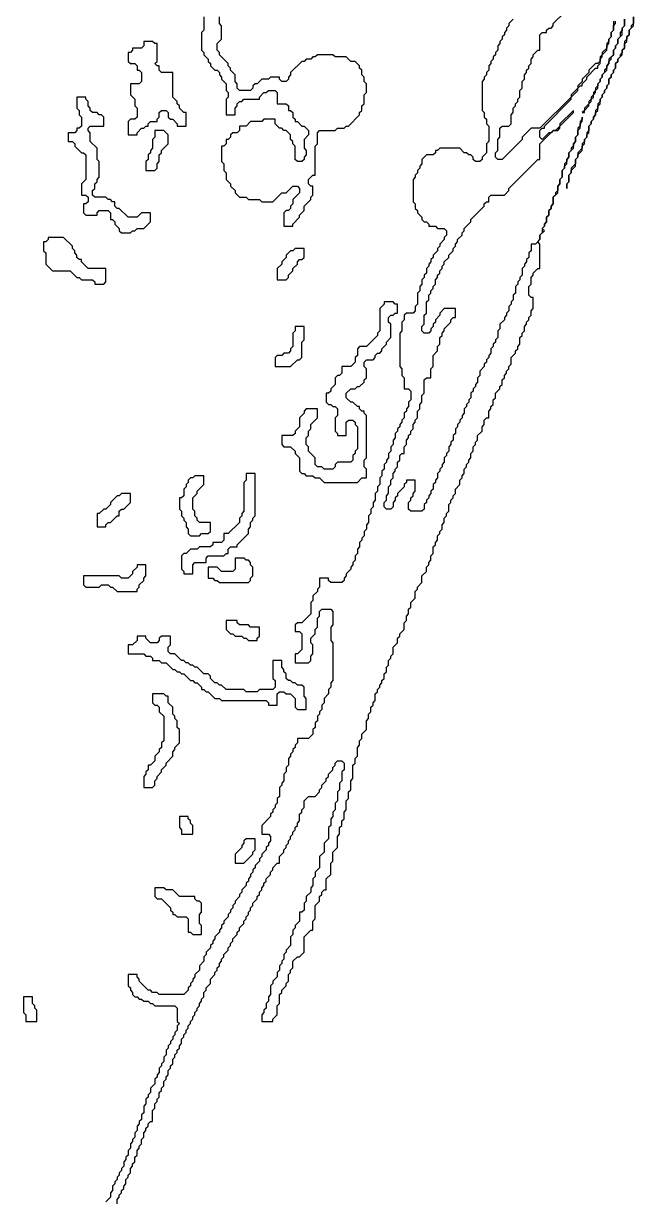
# Model space of a CAD drawing. Header units: metres. Extents: x 0 to 100, y 0 to 141.
# Drawn here: x 7.33 to 14.18, y 60.18 to 73.4 of the extents above; entities that cross this region are included whole.
import ezdxf

# ---------------------------------------------------------------- set-up
doc = ezdxf.new("R2010")
doc.units = ezdxf.units.M

msp = doc.modelspace()

# ---------------------------------------------------------------- linework, layer by layer
for points in [[(13.95, 73.425), (13.95, 73.325), (13.925, 73.3), (13.925, 73.25), (13.9, 73.225), (13.9, 73.2), (13.875, 73.175), (13.875, 73.125), (13.825, 73.075), (13.825, 73.05), (13.8, 73.025), (13.8, 72.975), (13.775, 72.95), (13.75, 72.95), (13.675, 72.875), (13.675, 72.85), (13.6, 72.775), (13.6, 72.75), (13.55, 72.7), (13.55, 72.675), (13.475, 72.6), (13.475, 72.575), (13.125, 72.225), (13.025, 72.225), (12.925, 72.125), (12.925, 72.1), (12.7, 71.875), (12.65, 71.875), (12.625, 71.9), (12.625, 71.95), (12.65, 71.975), (12.65, 72.1), (12.675, 72.125), (12.675, 72.225), (12.7, 72.25), (12.775, 72.25), (12.8, 72.275), (12.8, 72.375), (12.825, 72.4), (12.825, 72.45), (12.85, 72.475), (12.85, 72.5), (12.875, 72.525), (12.875, 72.55), (12.9, 72.575), (12.9, 72.65), (12.925, 72.675), (12.925, 72.75), (12.95, 72.775), (12.95, 72.825), (12.975, 72.85), (12.975, 72.875), (13, 72.9), (13, 72.925), (13.025, 72.95), (13.025, 73), (13.05, 73.025), (13.05, 73.05), (13.1, 73.1), (13.125, 73.1), (13.125, 73.275), (13.15, 73.3), (13.2, 73.3), (13.2, 73.325), (13.225, 73.35), (13.25, 73.35), (13.275, 73.375), (13.275, 73.4), (13.4, 73.525)], [(12.825, 73.45), (12.775, 73.4), (12.775, 73.375), (12.75, 73.35), (12.75, 73.325), (12.725, 73.3), (12.725, 73.275), (12.7, 73.25), (12.7, 73.225), (12.675, 73.2), (12.675, 73.175), (12.65, 73.15), (12.65, 73.1), (12.625, 73.075), (12.625, 73.05), (12.6, 73.025), (12.6, 73), (12.575, 72.975), (12.575, 72.95), (12.55, 72.925), (12.55, 72.875), (12.525, 72.85), (12.525, 72.825), (12.5, 72.8), (12.5, 72.775), (12.475, 72.75), (12.475, 72.425), (12.5, 72.4), (12.5, 72.35), (12.525, 72.325), (12.525, 72.275), (12.55, 72.25), (12.55, 72.075), (12.525, 72.05), (12.525, 71.95), (12.475, 71.9), (12.475, 71.875), (12.45, 71.85), (12.4, 71.85), (12.375, 71.875), (12.375, 71.9), (12.35, 71.925), (12.325, 71.925), (12.3, 71.95), (12.275, 71.95), (12.225, 72), (12, 72), (11.975, 71.975), (11.95, 71.975), (11.95, 71.95), (11.925, 71.925), (11.85, 71.925), (11.8, 71.875), (11.8, 71.825), (11.775, 71.8), (11.775, 71.775), (11.75, 71.75), (11.75, 71.725), (11.725, 71.7), (11.725, 71.675), (11.7, 71.65), (11.7, 71.4), (11.725, 71.375), (11.725, 71.325), (11.75, 71.3), (11.75, 71.275), (11.8, 71.225), (11.8, 71.2), (11.825, 71.175), (11.85, 71.175), (11.875, 71.15), (11.875, 71.125), (11.95, 71.125), (11.975, 71.1), (12.05, 71.1), (12.075, 71.075), (12.075, 71.025), (12.05, 71), (12.05, 70.975), (12, 70.925), (12, 70.9), (11.975, 70.875), (11.975, 70.85), (11.925, 70.8), (11.925, 70.775), (11.9, 70.75), (11.9, 70.725), (11.875, 70.7), (11.875, 70.675), (11.85, 70.65), (11.85, 70.6), (11.825, 70.575), (11.825, 70.55), (11.8, 70.525), (11.8, 70.475), (11.775, 70.45), (11.775, 70.4), (11.75, 70.375), (11.75, 70.25), (11.725, 70.225), (11.725, 70.175), (11.7, 70.15), (11.625, 70.15), (11.6, 70.125), (11.6, 70.075), (11.575, 70.05), (11.575, 69.95), (11.55, 69.925), (11.55, 69.55), (11.575, 69.525), (11.575, 69.45), (11.6, 69.425), (11.6, 69.3), (11.65, 69.3), (11.675, 69.275), (11.675, 69.175), (11.65, 69.15), (11.65, 69.1), (11.625, 69.075), (11.625, 69.05), (11.6, 69.025), (11.6, 68.975), (11.575, 68.95), (11.575, 68.925), (11.55, 68.9), (11.55, 68.875), (11.525, 68.85), (11.525, 68.825), (11.5, 68.8), (11.5, 68.75), (11.475, 68.725), (11.475, 68.675), (11.45, 68.65), (11.45, 68.6), (11.425, 68.575), (11.425, 68.525), (11.4, 68.5), (11.4, 68.475), (11.375, 68.45), (11.375, 68.4), (11.35, 68.375), (11.35, 68.325), (11.325, 68.3), (11.325, 68.225), (11.3, 68.2), (11.3, 68.15), (11.275, 68.125), (11.275, 68.05), (11.25, 68.025), (11.25, 67.975), (11.225, 67.95), (11.225, 67.9), (11.2, 67.875), (11.2, 67.8), (11.175, 67.775), (11.175, 67.725), (11.15, 67.7), (11.15, 67.65), (11.125, 67.625), (11.125, 67.6), (11.1, 67.575), (11.1, 67.525), (11.075, 67.5), (11.075, 67.45), (11.05, 67.425), (11.05, 67.375), (11.025, 67.35), (11.025, 67.325), (11, 67.3), (11, 67.275), (10.95, 67.225), (10.95, 67.2), (10.925, 67.175), (10.925, 67.15), (10.9, 67.125), (10.775, 67.125), (10.75, 67.15), (10.75, 67.175), (10.65, 67.175), (10.65, 67.075), (10.625, 67.05), (10.625, 67.025), (10.575, 66.975), (10.575, 66.925), (10.55, 66.9), (10.55, 66.775), (10.45, 66.675), (10.4, 66.675), (10.375, 66.65), (10.375, 66.575), (10.425, 66.575), (10.45, 66.55), (10.45, 66.375), (10.4, 66.325), (10.375, 66.325), (10.375, 66.225), (10.525, 66.225), (10.55, 66.25), (10.55, 66.3), (10.575, 66.325), (10.575, 66.425), (10.55, 66.45), (10.55, 66.5), (10.6, 66.55), (10.6, 66.6), (10.625, 66.625), (10.625, 66.725), (10.65, 66.75), (10.65, 66.8), (10.675, 66.825), (10.775, 66.825), (10.8, 66.8), (10.8, 66.65), (10.775, 66.625), (10.775, 66.475), (10.8, 66.45), (10.8, 66.025), (10.775, 66), (10.775, 65.95), (10.75, 65.925), (10.75, 65.875), (10.7, 65.825), (10.7, 65.775), (10.675, 65.75), (10.675, 65.7), (10.65, 65.675), (10.65, 65.65), (10.625, 65.625), (10.625, 65.575), (10.6, 65.55), (10.6, 65.5), (10.575, 65.475), (10.575, 65.425), (10.525, 65.375), (10.4, 65.375), (10.4, 65.325), (10.375, 65.3), (10.375, 65.275), (10.35, 65.25), (10.35, 65.225), (10.325, 65.2), (10.325, 65.175), (10.3, 65.15), (10.3, 65.075), (10.275, 65.05), (10.275, 65), (10.25, 64.975), (10.25, 64.9), (10.225, 64.875), (10.225, 64.85), (10.2, 64.825), (10.2, 64.725), (10.175, 64.7), (10.175, 64.65), (10.15, 64.625), (10.15, 64.6), (10.125, 64.575), (10.125, 64.55), (10.1, 64.525), (10.1, 64.5), (10, 64.4), (10, 64.3), (10.075, 64.3), (10.1, 64.275), (10.1, 64.225), (10.075, 64.2), (10.075, 64.175), (10.05, 64.15), (10.05, 64.125), (10, 64.075), (10, 64.05), (9.975, 64.025), (9.975, 64), (9.925, 63.95), (9.925, 63.925), (9.9, 63.9), (9.9, 63.875), (9.875, 63.85), (9.875, 63.825), (9.85, 63.8), (9.85, 63.775), (9.825, 63.75), (9.825, 63.725), (9.775, 63.675), (9.775, 63.65), (9.75, 63.625), (9.75, 63.6), (9.7, 63.55), (9.7, 63.525), (9.675, 63.5), (9.675, 63.475), (9.65, 63.45), (9.65, 63.425), (9.625, 63.4), (9.625, 63.375), (9.575, 63.325), (9.575, 63.3), (9.55, 63.275), (9.55, 63.25), (9.525, 63.225), (9.525, 63.2), (9.475, 63.15), (9.475, 63.125), (9.45, 63.1), (9.45, 63.075), (9.425, 63.05), (9.425, 63.025), (9.375, 62.975), (9.375, 62.95), (9.35, 62.925), (9.35, 62.875), (9.3, 62.825), (9.3, 62.775), (9.25, 62.725), (9.25, 62.7), (9.225, 62.675), (9.225, 62.65), (9.2, 62.625), (9.2, 62.6), (9.175, 62.575), (9.175, 62.55), (9.125, 62.5), (8.85, 62.5), (8.825, 62.525), (8.775, 62.525), (8.75, 62.55), (8.725, 62.55), (8.625, 62.65), (8.625, 62.675), (8.6, 62.7), (8.6, 62.725), (8.5, 62.725), (8.5, 62.6), (8.525, 62.575), (8.525, 62.55), (8.55, 62.525), (8.55, 62.5), (8.575, 62.475), (8.6, 62.475), (8.625, 62.45), (8.65, 62.45), (8.675, 62.425), (8.725, 62.425), (8.75, 62.4), (8.775, 62.4), (8.8, 62.375), (9.025, 62.375), (9.05, 62.35), (9.05, 62.2), (9.075, 62.175), (9.05, 62.15), (9.05, 62.1), (9.025, 62.075), (9.025, 62.05), (9, 62.025), (9, 62), (8.975, 61.975), (8.975, 61.95), (8.95, 61.925), (8.95, 61.9), (8.925, 61.875), (8.925, 61.825), (8.9, 61.8), (8.9, 61.75), (8.875, 61.725), (8.875, 61.7), (8.85, 61.675), (8.85, 61.625), (8.825, 61.6), (8.825, 61.575), (8.8, 61.55), (8.8, 61.5), (8.75, 61.45), (8.75, 61.4), (8.725, 61.375), (8.725, 61.35), (8.7, 61.325), (8.7, 61.275), (8.675, 61.25), (8.675, 61.175), (8.65, 61.15), (8.65, 61.1), (8.625, 61.075), (8.625, 61.05), (8.6, 61.025), (8.6, 60.975), (8.575, 60.95), (8.575, 60.9), (8.55, 60.875), (8.55, 60.85), (8.525, 60.825), (8.525, 60.775), (8.5, 60.75), (8.5, 60.7), (8.475, 60.675), (8.475, 60.65), (8.45, 60.625), (8.45, 60.575), (8.425, 60.55), (8.425, 60.525), (8.4, 60.5), (8.4, 60.475), (8.375, 60.45), (8.375, 60.425), (8.35, 60.4), (8.35, 60.375), (8.325, 60.35), (8.325, 60.3), (8.3, 60.275), (8.3, 60.225), (8.25, 60.175)], [(8.375, 60.15), (8.375, 60.2), (8.4, 60.225), (8.4, 60.25), (8.425, 60.275), (8.425, 60.3), (8.45, 60.325), (8.45, 60.35), (8.475, 60.375), (8.475, 60.425), (8.5, 60.45), (8.5, 60.475), (8.525, 60.5), (8.525, 60.55), (8.55, 60.575), (8.55, 60.6), (8.575, 60.625), (8.575, 60.675), (8.6, 60.7), (8.6, 60.75), (8.625, 60.775), (8.625, 60.8), (8.65, 60.825), (8.65, 60.875), (8.675, 60.9), (8.675, 60.95), (8.7, 60.975), (8.7, 61), (8.725, 61.025), (8.725, 61.05), (8.75, 61.075), (8.775, 61.075), (8.775, 61.2), (8.8, 61.225), (8.8, 61.275), (8.825, 61.3), (8.825, 61.325), (8.85, 61.35), (8.85, 61.4), (8.875, 61.425), (8.875, 61.45), (8.9, 61.475), (8.9, 61.525), (8.925, 61.55), (8.925, 61.575), (8.95, 61.6), (8.95, 61.65), (8.975, 61.675), (8.975, 61.7), (9, 61.725), (9, 61.775), (9.025, 61.8), (9.025, 61.825), (9.05, 61.85), (9.05, 61.875), (9.075, 61.9), (9.075, 61.925), (9.1, 61.95), (9.1, 62), (9.125, 62.025), (9.125, 62.05), (9.15, 62.075), (9.15, 62.1), (9.175, 62.125), (9.175, 62.15), (9.2, 62.175), (9.2, 62.2), (9.225, 62.225), (9.225, 62.25), (9.25, 62.275), (9.25, 62.3), (9.275, 62.325), (9.275, 62.35), (9.3, 62.375), (9.3, 62.4), (9.325, 62.425), (9.325, 62.45), (9.35, 62.475), (9.35, 62.525), (9.375, 62.55), (9.375, 62.575), (9.425, 62.625), (9.425, 62.675), (9.475, 62.725), (9.475, 62.75), (9.5, 62.775), (9.5, 62.8), (9.525, 62.825), (9.525, 62.85), (9.55, 62.875), (9.55, 62.9), (9.575, 62.925), (9.575, 62.95), (9.625, 63), (9.625, 63.025), (9.65, 63.05), (9.65, 63.075), (9.675, 63.1), (9.675, 63.125), (9.725, 63.175), (9.725, 63.2), (9.75, 63.225), (9.75, 63.25), (9.8, 63.3), (9.8, 63.325), (9.825, 63.35), (9.825, 63.375), (9.85, 63.4), (9.85, 63.425), (9.875, 63.45), (9.875, 63.475), (9.9, 63.5), (9.9, 63.525), (9.95, 63.575), (9.95, 63.6), (9.975, 63.625), (9.975, 63.65), (10, 63.675), (10, 63.7), (10.025, 63.725), (10.025, 63.75), (10.05, 63.775), (10.05, 63.8), (10.1, 63.85), (10.1, 63.875), (10.125, 63.9), (10.125, 63.925), (10.175, 63.975), (10.2, 63.975), (10.2, 64.05), (10.25, 64.1), (10.25, 64.125), (10.275, 64.15), (10.275, 64.175), (10.3, 64.2), (10.3, 64.225), (10.325, 64.25), (10.325, 64.275), (10.35, 64.3), (10.35, 64.325), (10.375, 64.35), (10.375, 64.375), (10.4, 64.4), (10.4, 64.425), (10.425, 64.45), (10.425, 64.525), (10.45, 64.55), (10.45, 64.575), (10.475, 64.6), (10.475, 64.675), (10.525, 64.725), (10.6, 64.725), (10.65, 64.775), (10.65, 64.8), (10.675, 64.825), (10.675, 64.85), (10.725, 64.9), (10.725, 64.925), (10.75, 64.95), (10.75, 64.975), (10.8, 65.025), (10.8, 65.05), (10.825, 65.075), (10.825, 65.1), (10.85, 65.125), (10.9, 65.125), (10.925, 65.1), (10.925, 65.025), (10.9, 65), (10.9, 64.9), (10.875, 64.875), (10.875, 64.8), (10.85, 64.775), (10.85, 64.675), (10.825, 64.65), (10.825, 64.575), (10.8, 64.55), (10.8, 64.5), (10.775, 64.475), (10.775, 64.4), (10.75, 64.375), (10.75, 64.25), (10.7, 64.2), (10.7, 64.1), (10.65, 64.05), (10.65, 63.925), (10.6, 63.875), (10.6, 63.825), (10.575, 63.8), (10.575, 63.725), (10.55, 63.7), (10.55, 63.65), (10.5, 63.6), (10.5, 63.55), (10.475, 63.525), (10.475, 63.45), (10.45, 63.425), (10.425, 63.425), (10.425, 63.325), (10.375, 63.275), (10.375, 63.25), (10.35, 63.225), (10.35, 63.175), (10.325, 63.15), (10.325, 63.05), (10.275, 63), (10.275, 62.975), (10.25, 62.95), (10.25, 62.9), (10.225, 62.875), (10.225, 62.85), (10.2, 62.825), (10.2, 62.775), (10.175, 62.75), (10.175, 62.7), (10.125, 62.65), (10.125, 62.625), (10.1, 62.6), (10.1, 62.5), (10.075, 62.475), (10.075, 62.425), (10.05, 62.4), (10.05, 62.35), (10.025, 62.325), (10.025, 62.3), (10, 62.275), (10, 62.2), (10.125, 62.2), (10.125, 62.225), (10.175, 62.275), (10.175, 62.375), (10.2, 62.4), (10.2, 62.5), (10.225, 62.525), (10.225, 62.55), (10.275, 62.6), (10.275, 62.625), (10.3, 62.65), (10.3, 62.725), (10.325, 62.75), (10.325, 62.775), (10.35, 62.8), (10.35, 62.875), (10.4, 62.925), (10.425, 62.925), (10.475, 62.975), (10.475, 63.15), (10.55, 63.225), (10.575, 63.225), (10.575, 63.325), (10.6, 63.35), (10.6, 63.5), (10.65, 63.55), (10.65, 63.6), (10.675, 63.625), (10.675, 63.65), (10.7, 63.675), (10.725, 63.675), (10.725, 63.8), (10.775, 63.85), (10.775, 63.975), (10.8, 64), (10.8, 64.1), (10.85, 64.15), (10.85, 64.275), (10.875, 64.3), (10.875, 64.375), (10.9, 64.4), (10.9, 64.45), (10.925, 64.475), (10.925, 64.55), (10.95, 64.575), (10.95, 64.675), (10.975, 64.7), (10.975, 64.775), (11, 64.8), (11, 64.9), (11.025, 64.925), (11.025, 65.075), (11.05, 65.1), (11.05, 65.15), (11.075, 65.175), (11.075, 65.275), (11.1, 65.3), (11.1, 65.35), (11.125, 65.375), (11.125, 65.425), (11.175, 65.475), (11.175, 65.575), (11.2, 65.6), (11.2, 65.65), (11.225, 65.675), (11.225, 65.725), (11.25, 65.75), (11.25, 65.775), (11.275, 65.8), (11.275, 65.875), (11.3, 65.9), (11.3, 65.925), (11.325, 65.95), (11.325, 65.975), (11.35, 66), (11.35, 66.025), (11.375, 66.05), (11.375, 66.1), (11.4, 66.125), (11.4, 66.175), (11.425, 66.2), (11.425, 66.25), (11.45, 66.275), (11.45, 66.3), (11.475, 66.325), (11.475, 66.4), (11.525, 66.45), (11.525, 66.5), (11.55, 66.525), (11.55, 66.55), (11.6, 66.6), (11.6, 66.675), (11.625, 66.7), (11.625, 66.75), (11.65, 66.775), (11.65, 66.825), (11.675, 66.85), (11.675, 66.9), (11.725, 66.95), (11.725, 67.025), (11.75, 67.05), (11.75, 67.075), (11.8, 67.125), (11.8, 67.2), (11.85, 67.25), (11.85, 67.3), (11.875, 67.325), (11.875, 67.35), (11.9, 67.375), (11.9, 67.425), (11.925, 67.45), (11.925, 67.525), (11.95, 67.55), (11.95, 67.575), (11.975, 67.6), (11.975, 67.65), (12, 67.675), (12, 67.7), (12.025, 67.725), (12.025, 67.775), (12.05, 67.8), (12.05, 67.85), (12.075, 67.875), (12.075, 67.9), (12.1, 67.925), (12.1, 68), (12.125, 68.025), (12.125, 68.05), (12.15, 68.075), (12.15, 68.1), (12.175, 68.125), (12.175, 68.175), (12.225, 68.225), (12.225, 68.275), (12.25, 68.3), (12.25, 68.325), (12.275, 68.35), (12.275, 68.4), (12.3, 68.425), (12.3, 68.45), (12.325, 68.475), (12.325, 68.5), (12.35, 68.525), (12.35, 68.575), (12.375, 68.6), (12.375, 68.65), (12.4, 68.675), (12.4, 68.7), (12.425, 68.725), (12.425, 68.775), (12.475, 68.825), (12.475, 68.875), (12.5, 68.9), (12.5, 68.95), (12.525, 68.975), (12.55, 68.975), (12.55, 69.05), (12.575, 69.075), (12.575, 69.1), (12.6, 69.125), (12.6, 69.175), (12.625, 69.2), (12.625, 69.25), (12.675, 69.3), (12.675, 69.325), (12.7, 69.35), (12.7, 69.4), (12.725, 69.425), (12.725, 69.45), (12.75, 69.475), (12.75, 69.5), (12.775, 69.525), (12.775, 69.55), (12.8, 69.575), (12.8, 69.65), (12.85, 69.7), (12.85, 69.725), (12.875, 69.75), (12.875, 69.775), (12.9, 69.8), (12.9, 69.875), (12.925, 69.9), (12.925, 69.925), (12.95, 69.95), (12.95, 70), (12.975, 70.025), (12.975, 70.05), (13, 70.075), (13, 70.1), (13.025, 70.125), (13.025, 70.175), (13.05, 70.2), (13.05, 70.325), (13.025, 70.325), (13, 70.35), (13, 70.45), (13.025, 70.475), (13.025, 70.55), (13.05, 70.575), (13.05, 70.6), (13.1, 70.65), (13.125, 70.65), (13.125, 70.925), (13.1, 70.95), (13.125, 70.975), (13.125, 71.025), (13.175, 71.075), (13.15, 71.1), (13.175, 71.125), (13.175, 71.15), (13.2, 71.175), (13.2, 71.225), (13.225, 71.25), (13.225, 71.3), (13.25, 71.325), (13.25, 71.35), (13.275, 71.375), (13.275, 71.45), (13.325, 71.5), (13.325, 71.575), (13.35, 71.6), (13.35, 71.65), (13.375, 71.675), (13.375, 71.75), (13.4, 71.775), (13.4, 71.8), (13.425, 71.825), (13.425, 71.875), (13.45, 71.9), (13.45, 71.95), (13.5, 72), (13.5, 72.05), (13.525, 72.075), (13.525, 72.125), (13.55, 72.15), (13.55, 72.2), (13.575, 72.225), (13.575, 72.275), (13.6, 72.3), (13.6, 72.35), (13.6, 72.325), (13.575, 72.3), (13.575, 72.25), (13.55, 72.225), (13.55, 72.15), (13.525, 72.125), (13.525, 72.075), (13.5, 72.05), (13.5, 72.025), (13.475, 72), (13.475, 71.975), (13.45, 71.95), (13.45, 71.9), (13.425, 71.875), (13.425, 71.85), (13.4, 71.825), (13.4, 71.775), (13.375, 71.75), (13.375, 71.675), (13.35, 71.65), (13.35, 71.6), (13.325, 71.575), (13.325, 71.525), (13.3, 71.5), (13.3, 71.475), (13.275, 71.45), (13.275, 71.375), (13.25, 71.35), (13.25, 71.325), (13.225, 71.3), (13.225, 71.25), (13.2, 71.225), (13.2, 71.175), (13.175, 71.15), (13.175, 71.125), (13.15, 71.1), (13.15, 71.05), (13.125, 71.025), (13.125, 70.975), (13.075, 70.925), (13.025, 70.925), (13.025, 70.85), (13, 70.825), (13, 70.775), (12.975, 70.75), (12.975, 70.725), (12.95, 70.7), (12.95, 70.675), (12.925, 70.65), (12.925, 70.575), (12.9, 70.55), (12.9, 70.525), (12.875, 70.5), (12.875, 70.475), (12.85, 70.45), (12.85, 70.375), (12.825, 70.35), (12.825, 70.3), (12.8, 70.275), (12.8, 70.25), (12.775, 70.225), (12.775, 70.175), (12.75, 70.15), (12.75, 70.125), (12.725, 70.1), (12.725, 70.075), (12.675, 70.025), (12.675, 69.975), (12.65, 69.95), (12.65, 69.875), (12.625, 69.85), (12.625, 69.825), (12.6, 69.8), (12.6, 69.775), (12.575, 69.75), (12.575, 69.7), (12.55, 69.675), (12.55, 69.65), (12.525, 69.625), (12.525, 69.6), (12.5, 69.575), (12.5, 69.55), (12.45, 69.5), (12.45, 69.45), (12.425, 69.425), (12.425, 69.375), (12.4, 69.35), (12.4, 69.325), (12.375, 69.3), (12.375, 69.275), (12.35, 69.25), (12.35, 69.2), (12.325, 69.175), (12.325, 69.15), (12.3, 69.125), (12.3, 69.1), (12.275, 69.075), (12.275, 69.025), (12.25, 69), (12.25, 68.975), (12.225, 68.95), (12.225, 68.925), (12.2, 68.9), (12.2, 68.875), (12.175, 68.85), (12.175, 68.8), (12.15, 68.775), (12.15, 68.725), (12.125, 68.7), (12.125, 68.675), (12.1, 68.65), (12.1, 68.6), (12.075, 68.575), (12.075, 68.55), (12.05, 68.525), (12.05, 68.475), (12.025, 68.45), (12.025, 68.425), (12, 68.4), (12, 68.375), (11.975, 68.35), (11.975, 68.3), (11.95, 68.275), (11.95, 68.25), (11.925, 68.225), (11.925, 68.175), (11.9, 68.15), (11.9, 68.125), (11.875, 68.1), (11.875, 68.075), (11.85, 68.05), (11.85, 68.025), (11.825, 68), (11.825, 67.95), (11.8, 67.925), (11.675, 67.925), (11.65, 67.95), (11.65, 68.025), (11.675, 68.05), (11.675, 68.075), (11.7, 68.1), (11.7, 68.125), (11.725, 68.15), (11.725, 68.275), (11.625, 68.275), (11.625, 68.25), (11.6, 68.225), (11.6, 68.2), (11.525, 68.125), (11.525, 68.1), (11.5, 68.075), (11.5, 68.05), (11.475, 68.025), (11.475, 67.975), (11.45, 67.95), (11.4, 67.95), (11.375, 67.975), (11.375, 68.025), (11.4, 68.05), (11.4, 68.1), (11.425, 68.125), (11.425, 68.2), (11.45, 68.225), (11.45, 68.275), (11.475, 68.3), (11.475, 68.35), (11.5, 68.375), (11.5, 68.4), (11.525, 68.425), (11.525, 68.475), (11.55, 68.5), (11.55, 68.55), (11.575, 68.575), (11.6, 68.575), (11.6, 68.65), (11.625, 68.675), (11.625, 68.725), (11.65, 68.75), (11.65, 68.775), (11.675, 68.8), (11.675, 68.825), (11.7, 68.85), (11.7, 68.9), (11.725, 68.925), (11.725, 68.95), (11.75, 68.975), (11.75, 69.05), (11.775, 69.075), (11.775, 69.125), (11.8, 69.15), (11.8, 69.225), (11.825, 69.25), (11.825, 69.4), (11.85, 69.425), (11.9, 69.425), (11.9, 69.525), (11.925, 69.55), (11.925, 69.675), (11.975, 69.725), (11.975, 69.775), (12, 69.8), (12, 69.875), (12.025, 69.9), (12.025, 69.925), (12.05, 69.95), (12.05, 69.975), (12.125, 70.05), (12.125, 70.075), (12.15, 70.1), (12.175, 70.1), (12.175, 70.2), (12.05, 70.2), (12, 70.15), (12, 70.125), (11.95, 70.075), (11.95, 70.05), (11.925, 70.025), (11.925, 70), (11.9, 69.975), (11.9, 69.95), (11.875, 69.925), (11.825, 69.925), (11.8, 69.95), (11.8, 70), (11.825, 70.025), (11.825, 70.125), (11.85, 70.15), (11.85, 70.275), (11.875, 70.3), (11.875, 70.35), (11.9, 70.375), (11.9, 70.4), (11.925, 70.425), (11.925, 70.45), (11.95, 70.475), (11.95, 70.525), (11.975, 70.55), (11.975, 70.575), (12, 70.6), (12, 70.625), (12.025, 70.65), (12.025, 70.675), (12.05, 70.7), (12.05, 70.725), (12.1, 70.775), (12.1, 70.8), (12.15, 70.85), (12.15, 70.875), (12.175, 70.9), (12.175, 70.925), (12.2, 70.95), (12.2, 70.975), (12.25, 71.025), (12.25, 71.05), (12.275, 71.075), (12.275, 71.1), (12.35, 71.175), (12.35, 71.2), (12.5, 71.35), (12.5, 71.375), (12.525, 71.4), (12.55, 71.4), (12.55, 71.45), (12.575, 71.475), (12.725, 71.475), (12.775, 71.525), (12.775, 71.55), (13.1, 71.875), (13.125, 71.875), (13.125, 72.05), (13.275, 72.2), (13.325, 72.2), (13.35, 72.225), (13.35, 72.25), (13.5, 72.4), (13.5, 72.425), (13.35, 72.275), (13.35, 72.25), (13.3, 72.2), (13.275, 72.2), (13.25, 72.175), (13.225, 72.175), (13.15, 72.1), (13.125, 72.125), (13.125, 72.2), (13.15, 72.225), (13.175, 72.225), (13.175, 72.25), (13.475, 72.55), (13.475, 72.575), (13.55, 72.65), (13.55, 72.675), (13.575, 72.7), (13.6, 72.7), (13.6, 72.725), (13.65, 72.775), (13.65, 72.8), (13.75, 72.9), (13.775, 72.9), (13.775, 72.925), (13.8, 72.95), (13.8, 73), (13.825, 73.025), (13.825, 73.05), (13.875, 73.1), (13.875, 73.15), (13.9, 73.175), (13.9, 73.225), (13.925, 73.25), (13.925, 73.3), (13.95, 73.325), (13.95, 73.375), (13.975, 73.4), (13.975, 73.425)], [(9.35, 73.475), (9.35, 73.325), (9.325, 73.3), (9.325, 73.1), (9.35, 73.075), (9.35, 73.05), (9.4, 73), (9.4, 72.975), (9.425, 72.95), (9.425, 72.925), (9.475, 72.875), (9.5, 72.875), (9.525, 72.85), (9.525, 72.825), (9.55, 72.8), (9.55, 72.775), (9.6, 72.725), (9.6, 72.65), (9.625, 72.625), (9.625, 72.575), (9.6, 72.55), (9.6, 72.375), (9.7, 72.375), (9.7, 72.45), (9.725, 72.475), (9.725, 72.5), (9.75, 72.525), (9.775, 72.525), (9.8, 72.55), (9.975, 72.55), (9.975, 72.575), (10.025, 72.625), (10.05, 72.625), (10.075, 72.65), (10.15, 72.65), (10.175, 72.625), (10.175, 72.5), (10.275, 72.5), (10.3, 72.475), (10.3, 72.425), (10.325, 72.425), (10.35, 72.4), (10.35, 72.35), (10.375, 72.325), (10.375, 72.3), (10.4, 72.3), (10.45, 72.25), (10.475, 72.25), (10.525, 72.2), (10.525, 72.15), (10.475, 72.1), (10.475, 72), (10.5, 71.975), (10.5, 71.925), (10.475, 71.9), (10.475, 71.875), (10.45, 71.85), (10.4, 71.85), (10.375, 71.875), (10.375, 72.025), (10.35, 72.05), (10.35, 72.075), (10.325, 72.1), (10.325, 72.15), (10.275, 72.2), (10.25, 72.2), (10.225, 72.225), (10.2, 72.225), (10.15, 72.275), (10.15, 72.325), (10.025, 72.325), (10, 72.3), (9.875, 72.3), (9.825, 72.25), (9.75, 72.25), (9.75, 72.2), (9.725, 72.175), (9.675, 72.175), (9.65, 72.15), (9.65, 72.125), (9.625, 72.1), (9.6, 72.1), (9.6, 72.05), (9.575, 72.025), (9.55, 72.025), (9.55, 71.85), (9.575, 71.825), (9.575, 71.75), (9.6, 71.725), (9.6, 71.65), (9.65, 71.6), (9.65, 71.575), (9.7, 71.525), (9.7, 71.5), (9.75, 71.45), (9.825, 71.45), (9.85, 71.425), (9.975, 71.425), (10, 71.4), (10.125, 71.4), (10.225, 71.5), (10.275, 71.5), (10.35, 71.575), (10.4, 71.575), (10.425, 71.55), (10.425, 71.5), (10.35, 71.425), (10.35, 71.375), (10.325, 71.35), (10.325, 71.325), (10.3, 71.3), (10.275, 71.3), (10.25, 71.275), (10.25, 71.125), (10.35, 71.125), (10.35, 71.15), (10.425, 71.225), (10.425, 71.25), (10.475, 71.3), (10.475, 71.35), (10.55, 71.425), (10.55, 71.45), (10.575, 71.475), (10.575, 71.575), (10.55, 71.575), (10.525, 71.6), (10.525, 71.65), (10.575, 71.7), (10.6, 71.7), (10.6, 72.025), (10.625, 72.05), (10.625, 72.175), (10.65, 72.2), (10.825, 72.2), (10.85, 72.225), (10.925, 72.225), (10.95, 72.25), (10.975, 72.25), (11.1, 72.375), (11.1, 72.4), (11.125, 72.425), (11.125, 72.475), (11.15, 72.5), (11.15, 72.6), (11.175, 72.625), (11.175, 72.725), (11.15, 72.75), (11.15, 72.8), (11.125, 72.825), (11.125, 72.875), (11.1, 72.9), (11.1, 72.925), (11.05, 72.975), (11, 72.975), (10.95, 73.025), (10.825, 73.025), (10.8, 73.05), (10.625, 73.05), (10.6, 73.025), (10.575, 73.025), (10.55, 73), (10.5, 73), (10.475, 72.975), (10.45, 72.975), (10.325, 72.85), (10.325, 72.825), (10.3, 72.8), (10.3, 72.775), (10.275, 72.75), (10.225, 72.75), (10.2, 72.775), (10.2, 72.8), (10.1, 72.8), (10.075, 72.775), (10, 72.775), (9.95, 72.725), (9.925, 72.725), (9.9, 72.7), (9.9, 72.675), (9.875, 72.65), (9.75, 72.65), (9.725, 72.675), (9.725, 72.725), (9.7, 72.75), (9.7, 72.825), (9.65, 72.875), (9.65, 72.9), (9.625, 72.925), (9.625, 72.95), (9.525, 73.05), (9.525, 73.075), (9.5, 73.1), (9.5, 73.175), (9.55, 73.225), (9.55, 73.375), (9.525, 73.4), (9.525, 73.475)], [(14.175, 73.475), (14.175, 73.4), (14.15, 73.375), (14.15, 73.35), (14.125, 73.325), (14.125, 73.275), (14.1, 73.25), (14.1, 73.225), (14.075, 73.2), (14.075, 73.125), (14.05, 73.1), (14.05, 73.075), (14.025, 73.05), (14.025, 73.025), (14, 73), (14, 72.975), (13.975, 72.95), (13.975, 72.9), (13.95, 72.875), (13.95, 72.85), (13.925, 72.825), (13.925, 72.8), (13.9, 72.775), (13.9, 72.725), (13.875, 72.7), (13.875, 72.675), (13.85, 72.65), (13.85, 72.625), (13.825, 72.6), (13.825, 72.575), (13.8, 72.55), (13.8, 72.525), (13.775, 72.5), (13.775, 72.45), (13.75, 72.425), (13.75, 72.375), (13.725, 72.35), (13.725, 72.325), (13.7, 72.3), (13.7, 72.275), (13.675, 72.25), (13.675, 72.2), (13.65, 72.175), (13.65, 72.125), (13.625, 72.1), (13.625, 72.075), (13.6, 72.05), (13.6, 72), (13.55, 71.95), (13.55, 71.9), (13.525, 71.875), (13.525, 71.825), (13.475, 71.775), (13.475, 71.725), (13.45, 71.7), (13.45, 71.625), (13.425, 71.6), (13.425, 71.55), (13.425, 71.6), (13.45, 71.625), (13.45, 71.7), (13.475, 71.725), (13.475, 71.75), (13.525, 71.8), (13.525, 71.875), (13.55, 71.9), (13.55, 71.925), (13.6, 71.975), (13.6, 72.025), (13.625, 72.05), (13.625, 72.1), (13.65, 72.125), (13.65, 72.15), (13.675, 72.175), (13.675, 72.25), (13.7, 72.275), (13.7, 72.3), (13.725, 72.325), (13.725, 72.35), (13.75, 72.375), (13.75, 72.4), (13.775, 72.425), (13.775, 72.475), (13.8, 72.5), (13.8, 72.55), (13.825, 72.575), (13.825, 72.6), (13.85, 72.625), (13.85, 72.65), (13.875, 72.675), (13.875, 72.7), (13.9, 72.725), (13.9, 72.775), (13.925, 72.8), (13.925, 72.825), (13.95, 72.85), (13.95, 72.875), (13.975, 72.9), (13.975, 72.95), (14, 72.975), (14, 73), (14.05, 73.05), (14.05, 73.1), (14.075, 73.125), (14.075, 73.175), (14.1, 73.2), (14.1, 73.25), (14.125, 73.275), (14.125, 73.325), (14.175, 73.375), (14.175, 73.475)], [(14.075, 73.45), (14.075, 73.375), (14.05, 73.35), (14.05, 73.325), (14.025, 73.3), (14.025, 73.25), (14, 73.225), (14, 73.175), (13.975, 73.15), (13.975, 73.125), (13.95, 73.1), (13.95, 73.05), (13.9, 73), (13.9, 72.95), (13.875, 72.925), (13.875, 72.9), (13.85, 72.875), (13.85, 72.85), (13.825, 72.825), (13.825, 72.8), (13.8, 72.775), (13.8, 72.75), (13.775, 72.725), (13.775, 72.7), (13.75, 72.675), (13.75, 72.65), (13.725, 72.625), (13.725, 72.6), (13.7, 72.575), (13.7, 72.55), (13.675, 72.525), (13.675, 72.5), (13.625, 72.45), (13.625, 72.425), (13.6, 72.4), (13.625, 72.4), (13.625, 72.425), (13.675, 72.475), (13.675, 72.5), (13.7, 72.525), (13.7, 72.55), (13.725, 72.575), (13.725, 72.6), (13.75, 72.625), (13.75, 72.65), (13.775, 72.675), (13.775, 72.725), (13.8, 72.75), (13.8, 72.775), (13.825, 72.8), (13.825, 72.825), (13.875, 72.875), (13.875, 72.925), (13.9, 72.95), (13.9, 72.975), (13.925, 73), (13.925, 73.025), (13.95, 73.05), (13.95, 73.1), (13.975, 73.125), (13.975, 73.15), (14, 73.175), (14, 73.225), (14.05, 73.275), (14.05, 73.35), (14.075, 73.375), (14.075, 73.45)]]:
    msp.add_lwpolyline(points)
for points in [[(8.675, 73.2), (8.675, 73.15), (8.65, 73.125), (8.55, 73.125), (8.55, 73.1), (8.525, 73.075), (8.5, 73.075), (8.5, 72.975), (8.525, 72.95), (8.575, 72.95), (8.6, 72.925), (8.6, 72.875), (8.625, 72.875), (8.65, 72.85), (8.65, 72.75), (8.625, 72.725), (8.525, 72.725), (8.525, 72.6), (8.575, 72.55), (8.575, 72.475), (8.6, 72.45), (8.6, 72.35), (8.575, 72.325), (8.525, 72.325), (8.5, 72.3), (8.5, 72.15), (8.6, 72.15), (8.6, 72.175), (8.65, 72.225), (8.675, 72.225), (8.7, 72.25), (8.725, 72.25), (8.725, 72.275), (8.75, 72.3), (8.825, 72.3), (8.825, 72.325), (8.85, 72.35), (8.85, 72.4), (8.875, 72.425), (8.925, 72.425), (8.95, 72.4), (8.95, 72.35), (8.975, 72.325), (9, 72.325), (9.05, 72.275), (9.05, 72.25), (9.15, 72.25), (9.15, 72.4), (9.125, 72.4), (9.075, 72.45), (9.075, 72.475), (9.05, 72.5), (9.05, 72.525), (9, 72.575), (9, 72.85), (8.875, 72.85), (8.85, 72.875), (8.85, 72.925), (8.825, 72.925), (8.8, 72.95), (8.825, 72.975), (8.825, 73.175), (8.8, 73.175), (8.775, 73.2)], [(7.925, 72.575), (7.925, 72.45), (7.95, 72.425), (7.95, 72.375), (7.975, 72.35), (7.975, 72.25), (7.95, 72.225), (7.925, 72.225), (7.925, 72.2), (7.9, 72.175), (7.825, 72.175), (7.825, 72.075), (7.875, 72.075), (7.9, 72.05), (7.9, 72.025), (7.975, 71.95), (8, 71.95), (8.025, 71.925), (8.025, 71.65), (7.975, 71.6), (7.975, 71.475), (8.025, 71.475), (8.05, 71.45), (8.05, 71.4), (8.025, 71.375), (8, 71.375), (8, 71.275), (8.025, 71.25), (8.15, 71.25), (8.15, 71.275), (8.175, 71.3), (8.275, 71.3), (8.3, 71.275), (8.3, 71.2), (8.325, 71.2), (8.35, 71.175), (8.35, 71.15), (8.4, 71.1), (8.4, 71.075), (8.425, 71.05), (8.525, 71.05), (8.55, 71.075), (8.575, 71.075), (8.6, 71.1), (8.675, 71.1), (8.75, 71.175), (8.75, 71.275), (8.65, 71.275), (8.6, 71.225), (8.5, 71.225), (8.4, 71.325), (8.375, 71.325), (8.35, 71.35), (8.35, 71.4), (8.325, 71.4), (8.3, 71.425), (8.275, 71.425), (8.25, 71.45), (8.125, 71.45), (8.1, 71.475), (8.1, 71.525), (8.125, 71.55), (8.125, 71.6), (8.15, 71.625), (8.15, 71.65), (8.175, 71.675), (8.175, 71.85), (8.15, 71.875), (8.15, 72), (8.075, 72.075), (8.075, 72.175), (8.05, 72.2), (8.05, 72.225), (8.075, 72.25), (8.225, 72.25), (8.225, 72.35), (8.2, 72.375), (8.175, 72.375), (8.15, 72.4), (8.1, 72.4), (8.075, 72.425), (8.075, 72.45), (8.05, 72.475), (8.05, 72.525), (8.025, 72.55), (8.025, 72.575)], [(8.8, 72.2), (8.8, 72.125), (8.775, 72.1), (8.775, 72), (8.75, 71.975), (8.75, 71.95), (8.725, 71.925), (8.725, 71.875), (8.7, 71.85), (8.7, 71.75), (8.8, 71.75), (8.825, 71.775), (8.825, 71.825), (8.85, 71.85), (8.85, 71.925), (8.875, 71.95), (8.875, 71.975), (8.95, 72.05), (8.95, 72.15), (8.9, 72.2)], [(7.6, 71), (7.6, 70.975), (7.575, 70.95), (7.55, 70.95), (7.55, 70.85), (7.575, 70.825), (7.575, 70.7), (7.65, 70.625), (7.85, 70.625), (7.925, 70.55), (7.95, 70.55), (7.975, 70.525), (8.1, 70.525), (8.125, 70.5), (8.125, 70.475), (8.225, 70.475), (8.25, 70.5), (8.25, 70.65), (8.05, 70.65), (7.975, 70.725), (7.975, 70.75), (7.95, 70.75), (7.925, 70.775), (7.925, 70.8), (7.9, 70.825), (7.9, 70.85), (7.875, 70.875), (7.875, 70.9), (7.775, 71)], [(10.375, 70.875), (10.35, 70.85), (10.325, 70.85), (10.275, 70.8), (10.275, 70.775), (10.225, 70.725), (10.225, 70.7), (10.175, 70.65), (10.175, 70.525), (10.275, 70.525), (10.3, 70.55), (10.3, 70.575), (10.35, 70.625), (10.35, 70.65), (10.4, 70.7), (10.4, 70.725), (10.425, 70.75), (10.45, 70.75), (10.475, 70.775), (10.475, 70.875)], [(11.375, 70.275), (11.375, 70.25), (11.325, 70.2), (11.325, 69.95), (11.3, 69.925), (11.3, 69.9), (11.175, 69.775), (11.1, 69.775), (11.075, 69.75), (11.075, 69.675), (11.05, 69.65), (11.05, 69.6), (11, 69.55), (10.9, 69.55), (10.9, 69.475), (10.875, 69.45), (10.85, 69.45), (10.825, 69.425), (10.825, 69.35), (10.775, 69.3), (10.775, 69.275), (10.75, 69.25), (10.725, 69.25), (10.725, 69.15), (10.75, 69.125), (10.775, 69.125), (10.8, 69.1), (10.825, 69.1), (10.85, 69.075), (10.85, 69), (10.825, 68.975), (10.825, 68.825), (10.85, 68.8), (10.85, 68.775), (10.95, 68.775), (10.95, 68.925), (10.975, 68.95), (11.025, 68.95), (11.05, 68.925), (11.05, 68.9), (11.075, 68.875), (11.075, 68.625), (11.05, 68.6), (11.05, 68.575), (11.025, 68.55), (11.025, 68.5), (11, 68.475), (10.85, 68.475), (10.825, 68.45), (10.825, 68.425), (10.8, 68.4), (10.7, 68.4), (10.675, 68.425), (10.625, 68.425), (10.6, 68.45), (10.6, 68.525), (10.525, 68.6), (10.525, 68.65), (10.5, 68.675), (10.5, 68.75), (10.525, 68.775), (10.525, 68.825), (10.55, 68.85), (10.55, 68.9), (10.625, 68.975), (10.625, 69.075), (10.5, 69.075), (10.475, 69.05), (10.475, 69.025), (10.425, 68.975), (10.425, 68.875), (10.375, 68.825), (10.375, 68.8), (10.35, 68.775), (10.225, 68.775), (10.225, 68.675), (10.25, 68.65), (10.325, 68.65), (10.375, 68.6), (10.375, 68.575), (10.425, 68.525), (10.425, 68.375), (10.45, 68.35), (10.475, 68.35), (10.5, 68.325), (10.575, 68.325), (10.6, 68.3), (10.65, 68.3), (10.7, 68.25), (11.075, 68.25), (11.125, 68.3), (11.175, 68.3), (11.175, 68.4), (11.15, 68.425), (11.15, 68.5), (11.175, 68.525), (11.175, 69), (11.15, 69.025), (11.15, 69.05), (11.125, 69.05), (11.1, 69.075), (11.1, 69.1), (11.075, 69.1), (11.025, 69.15), (11, 69.15), (10.95, 69.2), (10.95, 69.25), (11, 69.3), (11.05, 69.3), (11.075, 69.325), (11.1, 69.325), (11.15, 69.375), (11.15, 69.4), (11.175, 69.425), (11.175, 69.525), (11.15, 69.55), (11.15, 69.6), (11.175, 69.625), (11.25, 69.625), (11.275, 69.65), (11.275, 69.675), (11.3, 69.7), (11.325, 69.7), (11.35, 69.725), (11.35, 69.75), (11.4, 69.8), (11.4, 69.825), (11.45, 69.875), (11.45, 70.025), (11.425, 70.05), (11.425, 70.1), (11.45, 70.125), (11.475, 70.125), (11.5, 70.15), (11.525, 70.15), (11.525, 70.25), (11.5, 70.25), (11.475, 70.275)], [(10.375, 70), (10.375, 69.95), (10.35, 69.925), (10.35, 69.775), (10.325, 69.75), (10.325, 69.725), (10.3, 69.7), (10.25, 69.7), (10.225, 69.675), (10.175, 69.675), (10.15, 69.65), (10.15, 69.55), (10.325, 69.55), (10.4, 69.625), (10.425, 69.625), (10.45, 69.65), (10.45, 69.825), (10.475, 69.85), (10.475, 70)], [(9.25, 68.325), (9.225, 68.3), (9.2, 68.3), (9.175, 68.275), (9.175, 68.25), (9.15, 68.225), (9.15, 68.2), (9.125, 68.175), (9.125, 68.1), (9.1, 68.075), (9.075, 68.075), (9.075, 67.95), (9.1, 67.925), (9.1, 67.875), (9.125, 67.85), (9.125, 67.825), (9.15, 67.8), (9.15, 67.75), (9.175, 67.725), (9.175, 67.675), (9.2, 67.65), (9.3, 67.65), (9.325, 67.675), (9.4, 67.675), (9.425, 67.7), (9.425, 67.8), (9.3, 67.8), (9.275, 67.825), (9.275, 67.85), (9.25, 67.875), (9.25, 67.925), (9.225, 67.95), (9.225, 68.075), (9.275, 68.125), (9.275, 68.15), (9.35, 68.225), (9.35, 68.325)], [(9.825, 68.35), (9.825, 68.275), (9.8, 68.25), (9.8, 67.925), (9.775, 67.9), (9.775, 67.875), (9.75, 67.85), (9.75, 67.8), (9.625, 67.675), (9.575, 67.675), (9.575, 67.6), (9.55, 67.575), (9.45, 67.575), (9.45, 67.55), (9.425, 67.525), (9.3, 67.525), (9.275, 67.5), (9.2, 67.5), (9.15, 67.45), (9.125, 67.45), (9.1, 67.425), (9.1, 67.275), (9.125, 67.25), (9.125, 67.225), (9.225, 67.225), (9.225, 67.325), (9.25, 67.35), (9.375, 67.35), (9.375, 67.4), (9.4, 67.425), (9.575, 67.425), (9.6, 67.45), (9.625, 67.45), (9.625, 67.5), (9.65, 67.525), (9.725, 67.525), (9.725, 67.55), (9.85, 67.675), (9.85, 67.725), (9.875, 67.75), (9.875, 67.8), (9.9, 67.825), (9.9, 67.85), (9.925, 67.875), (9.925, 68.35)], [(8.425, 68.125), (8.4, 68.1), (8.375, 68.1), (8.3, 68.025), (8.3, 68), (8.25, 67.95), (8.225, 67.95), (8.175, 67.9), (8.15, 67.9), (8.15, 67.75), (8.25, 67.75), (8.25, 67.775), (8.275, 67.8), (8.3, 67.8), (8.375, 67.875), (8.4, 67.875), (8.4, 67.925), (8.425, 67.95), (8.45, 67.95), (8.525, 68.025), (8.525, 68.125)], [(8.6, 67.325), (8.6, 67.3), (8.55, 67.25), (8.55, 67.225), (8.5, 67.175), (8.425, 67.175), (8.4, 67.2), (8, 67.2), (8, 67.1), (8.025, 67.075), (8.175, 67.075), (8.2, 67.1), (8.275, 67.1), (8.3, 67.075), (8.325, 67.075), (8.375, 67.025), (8.6, 67.025), (8.6, 67.05), (8.625, 67.075), (8.625, 67.1), (8.675, 67.15), (8.675, 67.175), (8.7, 67.2), (8.7, 67.325)], [(9.7, 67.4), (9.7, 67.275), (9.675, 67.25), (9.55, 67.25), (9.5, 67.3), (9.4, 67.3), (9.4, 67.175), (9.45, 67.175), (9.475, 67.15), (9.5, 67.15), (9.525, 67.125), (9.85, 67.125), (9.875, 67.15), (9.875, 67.175), (9.9, 67.2), (9.9, 67.3), (9.875, 67.325), (9.875, 67.35), (9.85, 67.375), (9.825, 67.375), (9.8, 67.4)], [(9.6, 66.7), (9.6, 66.6), (9.65, 66.55), (9.675, 66.55), (9.7, 66.525), (9.775, 66.525), (9.8, 66.5), (9.825, 66.5), (9.85, 66.475), (9.95, 66.475), (9.95, 66.5), (9.975, 66.525), (9.975, 66.625), (9.875, 66.625), (9.85, 66.65), (9.75, 66.65), (9.725, 66.675), (9.725, 66.7)], [(8.6, 66.525), (8.6, 66.475), (8.55, 66.425), (8.5, 66.425), (8.5, 66.325), (8.675, 66.325), (8.7, 66.3), (8.75, 66.3), (8.775, 66.275), (8.775, 66.25), (8.85, 66.25), (8.875, 66.225), (8.925, 66.225), (9, 66.15), (9.025, 66.15), (9.05, 66.125), (9.075, 66.125), (9.1, 66.1), (9.125, 66.1), (9.2, 66.025), (9.225, 66.025), (9.25, 66), (9.275, 66), (9.325, 65.95), (9.325, 65.925), (9.35, 65.925), (9.375, 65.9), (9.4, 65.9), (9.475, 65.825), (9.525, 65.825), (9.55, 65.8), (10.05, 65.8), (10.075, 65.775), (10.075, 65.75), (10.175, 65.75), (10.175, 65.875), (10.2, 65.9), (10.25, 65.9), (10.275, 65.875), (10.325, 65.875), (10.375, 65.825), (10.375, 65.725), (10.4, 65.7), (10.5, 65.7), (10.5, 65.825), (10.475, 65.85), (10.475, 65.95), (10.45, 65.975), (10.4, 65.975), (10.375, 66), (10.35, 66), (10.325, 66.025), (10.3, 66.025), (10.275, 66.05), (10.275, 66.1), (10.25, 66.125), (10.25, 66.15), (10.225, 66.175), (10.225, 66.25), (10.125, 66.25), (10.125, 66.05), (10.15, 66.025), (10.15, 65.95), (10.125, 65.925), (9.975, 65.925), (9.95, 65.9), (9.825, 65.9), (9.8, 65.925), (9.6, 65.925), (9.55, 65.975), (9.525, 65.975), (9.5, 66), (9.475, 66), (9.425, 66.05), (9.425, 66.075), (9.4, 66.1), (9.35, 66.1), (9.275, 66.175), (9.25, 66.175), (9.225, 66.2), (9.2, 66.2), (9.175, 66.225), (9.15, 66.225), (9.125, 66.25), (9.1, 66.25), (9.025, 66.325), (8.975, 66.325), (8.95, 66.35), (8.95, 66.4), (8.975, 66.425), (8.975, 66.525), (8.875, 66.525), (8.85, 66.5), (8.85, 66.475), (8.825, 66.45), (8.75, 66.45), (8.7, 66.5), (8.7, 66.525)], [(8.775, 65.875), (8.775, 65.775), (8.8, 65.75), (8.825, 65.75), (8.85, 65.725), (8.85, 65.675), (8.9, 65.625), (8.9, 65.35), (8.875, 65.325), (8.875, 65.275), (8.85, 65.25), (8.85, 65.225), (8.8, 65.175), (8.8, 65.125), (8.75, 65.075), (8.725, 65.075), (8.725, 65.025), (8.7, 65), (8.7, 64.975), (8.675, 64.95), (8.675, 64.825), (8.775, 64.825), (8.8, 64.85), (8.8, 64.9), (8.825, 64.925), (8.825, 64.95), (8.875, 65), (8.875, 65.025), (8.925, 65.075), (8.925, 65.1), (9, 65.175), (9, 65.225), (9.025, 65.25), (9.025, 65.275), (9.075, 65.325), (9.075, 65.475), (9.05, 65.5), (9.05, 65.575), (9.025, 65.6), (9.025, 65.625), (9, 65.65), (9, 65.725), (8.95, 65.775), (8.95, 65.85), (8.925, 65.85), (8.9, 65.875)], [(9.075, 64.5), (9.075, 64.375), (9.1, 64.35), (9.1, 64.3), (9.225, 64.3), (9.225, 64.4), (9.2, 64.425), (9.2, 64.45), (9.175, 64.475), (9.175, 64.5)], [(9.825, 64.25), (9.8, 64.225), (9.8, 64.2), (9.775, 64.175), (9.775, 64.15), (9.7, 64.075), (9.7, 63.975), (9.8, 63.975), (9.9, 64.075), (9.9, 64.1), (9.925, 64.125), (9.925, 64.25)], [(8.8, 63.7), (8.8, 63.6), (8.825, 63.575), (8.875, 63.575), (8.975, 63.475), (8.975, 63.45), (9, 63.425), (9, 63.4), (9.025, 63.4), (9.05, 63.375), (9.15, 63.375), (9.175, 63.35), (9.175, 63.2), (9.2, 63.2), (9.225, 63.175), (9.325, 63.175), (9.325, 63.275), (9.3, 63.3), (9.3, 63.4), (9.325, 63.425), (9.325, 63.525), (9.3, 63.55), (9.275, 63.55), (9.25, 63.575), (9.25, 63.6), (9.075, 63.6), (9, 63.675), (8.925, 63.675), (8.9, 63.7)], [(7.325, 62.475), (7.325, 62.3), (7.35, 62.275), (7.35, 62.2), (7.475, 62.2), (7.475, 62.325), (7.45, 62.35), (7.45, 62.375), (7.425, 62.4), (7.425, 62.475)]]:
    msp.add_lwpolyline(points, close=True)

doc.saveas('drawing.dxf')
